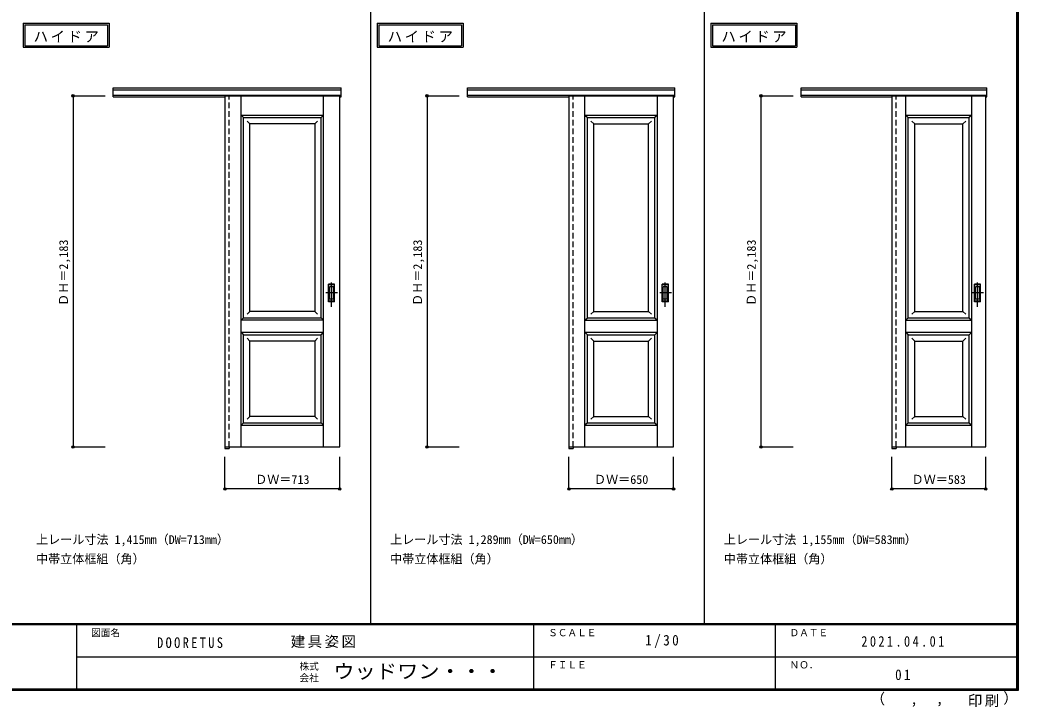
# Model space of a CAD drawing. Units: millimetres, scale not verified. Extents: x -6000 to 5700, y -4307 to 4175.
# Drawn here: x -502 to 5700, y -4307 to -36 of the extents above; entities that cross this region are included whole.
import ezdxf
from ezdxf.enums import TextEntityAlignment as Align

# ---------------------------------------------------------------- set-up
doc = ezdxf.new("R2010")
doc.units = ezdxf.units.MM
doc.header["$LTSCALE"] = 30
doc.header["$PDMODE"] = 32
doc.header["$PDSIZE"] = 15
doc.linetypes.add('CHAIN1', pattern=[8, 5, -1, 1, -1])
doc.linetypes.add('DASHED1', pattern=[1.8, 1.2, -0.6])
for name, color, linetype in [('0-2_扉', 7, 'Continuous'), ('0-4_枠', 3, 'Continuous'), ('0-6_引手', 7, 'Continuous'), ('0-A_文字', 7, 'Continuous'), ('0-B_寸法', 7, 'Continuous'), ('F-1_枠', 6, 'Continuous'), ('F-A_文字', 7, 'Continuous')]:
    doc.layers.add(name, color=color, linetype=linetype)
doc.styles.add('ＭＳ ゴシック', font='')
doc.styles.get('ＭＳ ゴシック').set_extended_font_data('MS Gothic')

msp = doc.modelspace()

# ---------------------------------------------------------------- linework, layer by layer
at = {"layer": '0-2_扉'}
for p, q in [((772, -507.25), (772, -2690.25)), ((772, -507.25), (1485, -507.25)), ((872, -2690.25), (872, -507.25)), ((1385, -2690.25), (1385, -507.25)), ((1485, -2690.25), (1485, -507.25)), ((2909, -507.25), (2909, -2690.25)), ((2909, -507.25), (3559, -507.25)), ((3009, -2690.25), (3009, -507.25)), ((3459, -2690.25), (3459, -507.25)), ((3559, -2690.25), (3559, -507.25)), ((4916, -507.25), (4916, -2690.25)), ((4916, -507.25), (5499, -507.25)), ((5003, -2690.25), (5003, -507.25)), ((5412, -2690.25), (5412, -507.25)), ((5499, -2690.25), (5499, -507.25)), ((872, -627.25), (887, -642.25)), ((872, -627.25), (1168.5, -627.25)), ((887, -642.25), (1370, -642.25)), ((887, -1887.25), (887, -642.25)), ((927.04, -682.25), (909.36, -664.57)), ((1168.5, -627.25), (1385, -627.25)), ((1330, -682.25), (1347.68, -664.57)), ((1385, -627.25), (1370, -642.25)), ((3009, -627.25), (3024, -642.25)), ((3024, -642.25), (3444, -642.25)), ((3024, -1887.25), (3024, -642.25)), ((3064, -682.25), (3046.32, -664.57)), ((3404, -682.25), (3421.68, -664.57)), ((5003, -627.25), (5412, -627.25)), ((5018, -1887.25), (5018, -642.25)), ((5058, -682.25), (5040.32, -664.57)), ((5357, -682.25), (5374.68, -664.57)), ((5412, -627.25), (5397, -642.25)), ((5397, -1887.25), (5397, -642.25)), ((1330, -682.25), (927.04, -682.25)), ((1330, -682.25), (1330, -1847.25)), ((3064, -682.25), (3404, -682.25)), ((3064, -1847.25), (3064, -682.25)), ((3404, -1847.25), (3404, -682.25)), ((5058, -682.25), (5357, -682.25)), ((5058, -1847.25), (5058, -682.25)), ((5357, -1847.25), (5357, -682.25)), ((887.19, -825.25), (887, -825.25)), ((3024.19, -825.25), (3024, -825.25)), ((5018.19, -825.25), (5018, -825.25)), ((927, -1847.25), (909.32, -1864.93)), ((1330, -1847.25), (1347.68, -1864.93)), ((3064, -1847.25), (3046.32, -1864.93)), ((3064, -1847.25), (3404, -1847.25)), ((3404, -1847.25), (3421.68, -1864.93)), ((5058, -1847.25), (5040.32, -1864.93)), ((5058, -1847.25), (5357, -1847.25)), ((5357, -1847.25), (5374.68, -1864.93)), ((872, -1902.25), (887, -1887.25)), ((1166, -1902.25), (872, -1902.25)), ((1385, -1902.25), (1166, -1902.25)), ((1181, -1887.25), (1370, -1887.25)), ((1370, -1887.25), (1385, -1902.25)), ((3009, -1902.25), (3024, -1887.25)), ((3009, -1902.25), (3459, -1902.25)), ((3444, -1887.25), (3459, -1902.25)), ((5003, -1902.25), (5018, -1887.25)), ((5003, -1902.25), (5412, -1902.25)), ((5018, -1887.25), (5397, -1887.25)), ((5397, -1887.25), (5412, -1902.25)), ((872, -1977.25), (887, -1992.25)), ((872, -1977.25), (1166, -1977.25)), ((1166, -1977.25), (1385, -1977.25)), ((1370, -1992.25), (1385, -1977.25)), ((3009, -1977.25), (3459, -1977.25)), ((5003, -1977.25), (5018, -1992.25)), ((5003, -1977.25), (5412, -1977.25)), ((5397, -1992.25), (5412, -1977.25)), ((887, -2540.25), (887, -1992.25)), ((887, -1992.25), (1370, -1992.25)), ((927.04, -2032.25), (909.36, -2014.57)), ((927, -2500.25), (927, -2032.25)), ((1330, -2032.25), (927.04, -2032.25)), ((1330, -2032.25), (1347.68, -2014.57)), ((1330, -2032.25), (1330, -2500.25)), ((1370, -2540.25), (1370, -1992.25)), ((3024, -2540.25), (3024, -1992.25)), ((3064, -2032.25), (3046.32, -2014.57)), ((3064, -2032.25), (3404, -2032.25)), ((3064, -2500.25), (3064, -2032.25)), ((3404, -2032.25), (3421.68, -2014.57)), ((3404, -2500.25), (3404, -2032.25)), ((3444, -2540.25), (3444, -1992.25)), ((5018, -2540.25), (5018, -1992.25)), ((5018, -1992.25), (5397, -1992.25)), ((5058, -2032.25), (5040.32, -2014.57)), ((5357, -2032.25), (5374.68, -2014.57)), ((5397, -2540.25), (5397, -1992.25)), ((887, -2540.25), (872, -2555.25)), ((887, -2540.25), (1370, -2540.25)), ((927, -2500.25), (909.32, -2517.93)), ((927, -2500.25), (927, -2498.82)), ((1330, -2500.25), (927, -2500.25)), ((1330, -2500.25), (1347.68, -2517.93)), ((1370, -2540.25), (1385, -2555.25)), ((3024, -2540.25), (3009, -2555.25)), ((3064, -2500.25), (3046.32, -2517.93)), ((3064, -2500.25), (3404, -2500.25)), ((3404, -2500.25), (3421.68, -2517.93)), ((5018, -2540.25), (5003, -2555.25)), ((5058, -2500.25), (5040.32, -2517.93)), ((5357, -2500.25), (5374.68, -2517.93)), ((872, -2555.25), (1166, -2555.25)), ((1166, -2555.25), (1385, -2555.25)), ((3009, -2555.25), (3459, -2555.25)), ((5003, -2555.25), (5412, -2555.25)), ((772, -2690.25), (1485, -2690.25)), ((2909, -2690.25), (3559, -2690.25)), ((4916, -2690.25), (5499, -2690.25))]:
    msp.add_line(p, q, dxfattribs=at)
for points in [[(887, -1887.25), (1370, -1887.25), (1370, -642.25)], [(3009, -627.25), (3459, -627.25), (3444, -642.25)], [(3024, -1887.25), (3444, -1887.25), (3444, -642.25)], [(5003, -627.25), (5018, -642.25), (5397, -642.25)], [(1330, -1847.25), (927, -1847.25), (927, -682.25)], [(3009, -1977.25), (3024, -1992.25), (3444, -1992.25), (3459, -1977.25)], [(5058, -2500.25), (5058, -2032.25), (5357, -2032.25)], [(5058, -2500.25), (5357, -2500.25), (5357, -2032.25)], [(3024, -2540.25), (3444, -2540.25), (3459, -2555.25)], [(5018, -2540.25), (5397, -2540.25), (5412, -2555.25)]]:
    msp.add_lwpolyline(points, dxfattribs=at)
at = {"layer": '0-4_枠'}
for p, q in [((78, -457.25), (1493, -457.25)), ((78, -514.25), (78, -457.25)), ((78, -470.25), (1493, -470.25)), ((2278, -457.25), (3567, -457.25)), ((2278, -514.25), (2278, -457.25)), ((2278, -470.25), (3567, -470.25)), ((4352, -457.25), (5507, -457.25)), ((4352, -514.25), (4352, -457.25)), ((4352, -470.25), (5507, -470.25)), ((78, -502.25), (1493, -502.25)), ((78, -514.25), (772, -514.25)), ((771, -502.25), (771, -2699.25)), ((799, -507.25), (799, -502.25)), ((2278, -502.25), (3567, -502.25)), ((2278, -514.25), (2909, -514.25)), ((2908, -502.25), (2908, -2699.25)), ((2936, -507.25), (2936, -502.25)), ((4352, -502.25), (5507, -502.25)), ((4352, -514.25), (4916, -514.25)), ((4915, -502.25), (4915, -2699.25)), ((4943, -507.25), (4943, -502.25)), ((771, -2699.25), (799, -2699.25)), ((799, -2690.25), (799, -2699.25)), ((2908, -2699.25), (2936, -2699.25)), ((2936, -2690.25), (2936, -2699.25)), ((4915, -2699.25), (4943, -2699.25)), ((4943, -2690.25), (4943, -2699.25))]:
    msp.add_line(p, q, dxfattribs=at)
at = {"layer": '0-4_枠', "color": 4, "linetype": 'DASHED1'}
for p, q in [((799, -2690.25), (799, -507.25)), ((2936, -2690.25), (2936, -507.25)), ((4943, -2690.25), (4943, -507.25))]:
    msp.add_line(p, q, dxfattribs=at)
at = {"layer": '0-4_枠'}
for points in [[(1485, -514.25), (1493, -514.25), (1493, -457.25)], [(3559, -514.25), (3567, -514.25), (3567, -457.25)], [(5499, -514.25), (5507, -514.25), (5507, -457.25)]]:
    msp.add_lwpolyline(points, dxfattribs=at)
at = {"layer": '0-6_引手', "linetype": 'CHAIN1'}
for p, q in [((1434, -1817.98), (1434, -1647.13)), ((3508, -1817.98), (3508, -1647.13)), ((3508, -1817.98), (3508, -1647.13)), ((5448, -1817.98), (5448, -1647.13)), ((5448, -1817.98), (5448, -1647.13)), ((1472.07, -1732.75), (1399.56, -1732.75)), ((3546.07, -1732.75), (3473.56, -1732.75)), ((3546.07, -1732.75), (3473.56, -1732.75)), ((5486.07, -1732.75), (5413.56, -1732.75)), ((5486.07, -1732.75), (5413.56, -1732.75))]:
    msp.add_line(p, q, dxfattribs=at)
at = {"layer": '0-6_引手'}
for p, q in [((1453, -1677.75), (1415, -1677.75)), ((1415, -1787.75), (1415, -1677.75)), ((1446.5, -1693.75), (1421.5, -1693.75)), ((1421.5, -1771.75), (1421.5, -1693.75)), ((1446.5, -1771.75), (1446.5, -1693.75)), ((1453, -1787.75), (1453, -1677.75)), ((3527, -1677.75), (3489, -1677.75)), ((3489, -1787.75), (3489, -1677.75)), ((3527, -1677.75), (3489, -1677.75)), ((3489, -1787.75), (3489, -1677.75)), ((3520.5, -1693.75), (3495.5, -1693.75)), ((3495.5, -1771.75), (3495.5, -1693.75)), ((3520.5, -1693.75), (3495.5, -1693.75)), ((3495.5, -1771.75), (3495.5, -1693.75)), ((3520.5, -1771.75), (3520.5, -1693.75)), ((3520.5, -1771.75), (3520.5, -1693.75)), ((3527, -1787.75), (3527, -1677.75)), ((3527, -1787.75), (3527, -1677.75)), ((5467, -1677.75), (5429, -1677.75)), ((5429, -1787.75), (5429, -1677.75)), ((5467, -1677.75), (5429, -1677.75)), ((5429, -1787.75), (5429, -1677.75)), ((5460.5, -1693.75), (5435.5, -1693.75)), ((5435.5, -1771.75), (5435.5, -1693.75)), ((5460.5, -1693.75), (5435.5, -1693.75)), ((5435.5, -1771.75), (5435.5, -1693.75)), ((5460.5, -1771.75), (5460.5, -1693.75)), ((5460.5, -1771.75), (5460.5, -1693.75)), ((5467, -1787.75), (5467, -1677.75)), ((5467, -1787.75), (5467, -1677.75)), ((1453, -1787.75), (1415, -1787.75)), ((1446.5, -1771.75), (1421.5, -1771.75)), ((3527, -1787.75), (3489, -1787.75)), ((3527, -1787.75), (3489, -1787.75)), ((3520.5, -1771.75), (3495.5, -1771.75)), ((3520.5, -1771.75), (3495.5, -1771.75)), ((5467, -1787.75), (5429, -1787.75)), ((5467, -1787.75), (5429, -1787.75)), ((5460.5, -1771.75), (5435.5, -1771.75)), ((5460.5, -1771.75), (5435.5, -1771.75))]:
    msp.add_line(p, q, dxfattribs=at)
at = {"layer": '0-6_引手', "linetype": 'DASHED1'}
for p, q in [((1418, -1783.75), (1418, -1681.75)), ((3492, -1783.75), (3492, -1681.75)), ((3492, -1783.75), (3492, -1681.75)), ((5432, -1783.75), (5432, -1681.75)), ((5432, -1783.75), (5432, -1681.75)), ((1450, -1783.75), (1418, -1783.75)), ((3524, -1783.75), (3492, -1783.75)), ((3524, -1783.75), (3492, -1783.75)), ((5464, -1783.75), (5432, -1783.75)), ((5464, -1783.75), (5432, -1783.75))]:
    msp.add_line(p, q, dxfattribs=at)
for points in [[(1450, -1783.75), (1450, -1681.75), (1418, -1681.75)], [(3524, -1783.75), (3524, -1681.75), (3492, -1681.75)], [(3524, -1783.75), (3524, -1681.75), (3492, -1681.75)], [(5464, -1783.75), (5464, -1681.75), (5432, -1681.75)], [(5464, -1783.75), (5464, -1681.75), (5432, -1681.75)]]:
    msp.add_lwpolyline(points, dxfattribs=at)
at = {"layer": '0-A_文字'}
for p, q in [((-482, -55.5), (-482, -205.5)), ((1718, -55.5), (1718, -205.5)), ((3792, -55.5), (3792, -205.5)), ((-472, -65.5), (42.33, -65.5)), ((42.33, -65.5), (42.33, -195.5)), ((1728, -65.5), (2242.33, -65.5)), ((2242.33, -65.5), (2242.33, -195.5)), ((3802, -65.5), (4316.33, -65.5)), ((4316.33, -65.5), (4316.33, -195.5)), ((-482, -205.5), (52.33, -205.5)), ((1718, -205.5), (2252.33, -205.5)), ((3792, -205.5), (4326.33, -205.5))]:
    msp.add_line(p, q, dxfattribs=at)
for points in [[(-482, -55.5), (52.33, -55.5), (52.33, -205.5)], [(1718, -55.5), (2252.33, -55.5), (2252.33, -205.5)], [(3792, -55.5), (4326.33, -55.5), (4326.33, -205.5)], [(-472, -65.5), (-472, -195.5), (42.33, -195.5)], [(1728, -65.5), (1728, -195.5), (2242.33, -195.5)], [(3802, -65.5), (3802, -195.5), (4316.33, -195.5)]]:
    msp.add_lwpolyline(points, dxfattribs=at)
at = {"layer": '0-B_寸法', "color": 4}
for p, q in [((-172, -507.25), (-172, -2690.25)), ((-172, -507.25), (28, -507.25)), ((2028, -507.25), (2028, -2690.25)), ((2028, -507.25), (2228, -507.25)), ((4102, -507.25), (4102, -2690.25)), ((4102, -507.25), (4302, -507.25)), ((-172, -2690.25), (28, -2690.25)), ((2028, -2690.25), (2228, -2690.25)), ((4102, -2690.25), (4302, -2690.25)), ((772, -2951.25), (772, -2751.25)), ((1485, -2951.25), (1485, -2751.25)), ((2909, -2951.25), (2909, -2751.25)), ((3559, -2951.25), (3559, -2751.25)), ((4916, -2951.25), (4916, -2751.25)), ((5499, -2951.25), (5499, -2751.25)), ((1485, -2951.25), (772, -2951.25)), ((3559, -2951.25), (2909, -2951.25)), ((5499, -2951.25), (4916, -2951.25))]:
    msp.add_line(p, q, dxfattribs=at)
at = {"layer": '0-B_寸法'}
for p in [(-172, -507.25), (2028, -507.25), (4102, -507.25), (-172, -2690.25), (2028, -2690.25), (4102, -2690.25), (772, -2951.25), (1485, -2951.25), (2909, -2951.25), (3559, -2951.25), (4916, -2951.25), (5499, -2951.25)]:
    msp.add_point(p, dxfattribs=at)
at = {"layer": 'F-1_枠'}
for p, q in [((1678, -3790), (1678, 4175)), ((3752, -3790), (3752, 4175)), ((5690, 4175), (5690, -4205)), ((5695, 4175), (5695, -4205)), ((5700, 4175), (5700, -4205)), ((5700, -3790), (-6000, -3790)), ((5700, -3795), (-6000, -3795)), ((-150, -3795), (-150, -4195)), ((2690, -3795), (2690, -4195)), ((4190, -3795), (4190, -4195)), ((-150, -3995), (5690, -3995.01)), ((5700, -4195), (-6000, -4195)), ((5700, -4200), (-6000, -4200)), ((5700, -4205), (-6000, -4205))]:
    msp.add_line(p, q, dxfattribs=at)

# ---------------------------------------------------------------- texts
at = {"layer": '0-A_文字', "style": 'ＭＳ ゴシック'}
for s, p in [('上レール寸法 1,415mm（DW=713mm）', (-402, -3310)), ('上レール寸法 1,289mm（DW=650mm）', (1798, -3310)), ('上レール寸法 1,155mm（DW=583mm）', (3872, -3310)), ('中帯立体框組（角）', (-402, -3430)), ('中帯立体框組（角）', (1798, -3430)), ('中帯立体框組（角）', (3872, -3430))]:
    msp.add_text(s, height=54.99, dxfattribs=at).set_placement(p, align=Align.BOTTOM_LEFT)
at = {"layer": '0-A_文字', "char_height": 65.98, "attachment_point": 7, "style": 'ＭＳ ゴシック'}
for insert in [(-417.34, -175.5), (1782.66, -175.5), (3856.66, -175.5)]:
    msp.add_mtext('\\T1.17;ハイドア', dxfattribs=dict(at, insert=insert))
at = {"layer": '0-B_寸法', "style": 'ＭＳ ゴシック'}
for p in [(-187, -1813), (2013, -1813), (4087, -1813)]:
    msp.add_text('ＤＨ＝2,183', height=54.99, rotation=90, dxfattribs=at).set_placement(p, align=Align.BOTTOM_LEFT)
for s, p in [('ＤＷ＝713', (959.75, -2936.25)), ('ＤＷ＝650', (3065.25, -2936.25)), ('ＤＷ＝583', (5038.75, -2936.25))]:
    msp.add_text(s, height=54.99, dxfattribs=at).set_placement(p, align=Align.BOTTOM_LEFT)
at = {"layer": 'F-A_文字', "style": 'ＭＳ ゴシック'}
for s, height, p in [('図面名', 43.99, (-60, -3880)), ('ＳＣＡＬＥ', 43.99, (2780, -3880)), ('ＤＡＴＥ', 43.99, (4280, -3880)), ('株式', 43.99, (1235, -4089)), ('ＦＩＬＥ', 43.99, (2780, -4080)), ('ＮＯ．', 43.99, (4280, -4080)), ('会社', 43.99, (1235, -4161)), ('（', 65.98, (4784.03, -4308.31)), ('）', 65.98, (5608.4, -4304.13)), (',', 65.98, (5031.28, -4308.31)), (',', 65.98, (5190.2, -4305.53))]:
    msp.add_text(s, height=height, dxfattribs=at).set_placement(p, align=Align.BOTTOM_LEFT)
at = {"layer": 'F-A_文字', "style": 'ＭＳ ゴシック', "width": 1.1}
msp.add_text('ウッドワン・・・', height=87.98, dxfattribs=at).set_placement((1445, -4155), align=Align.BOTTOM_LEFT)
at = {"layer": 'F-A_文字', "char_height": 65.98, "attachment_point": 7, "style": 'ＭＳ ゴシック'}
for s, insert in [('\\T1.39;\\W0.85;DOORETUS', (350, -3940.79)), ('\\T1.17;建具姿図', (1180.42, -3940)), ('\\T1.38;\\W0.9;1/30', (3383.75, -3940)), ('\\T1.39;\\W0.85;2021.04.01', (4726.25, -3932.5)), ('\\T1.36;\\W0.9;01', (4936.25, -4140)), ('\\T1.17;印刷', (5388.15, -4306.92))]:
    msp.add_mtext(s, dxfattribs=dict(at, insert=insert))

doc.saveas('drawing.dxf')
